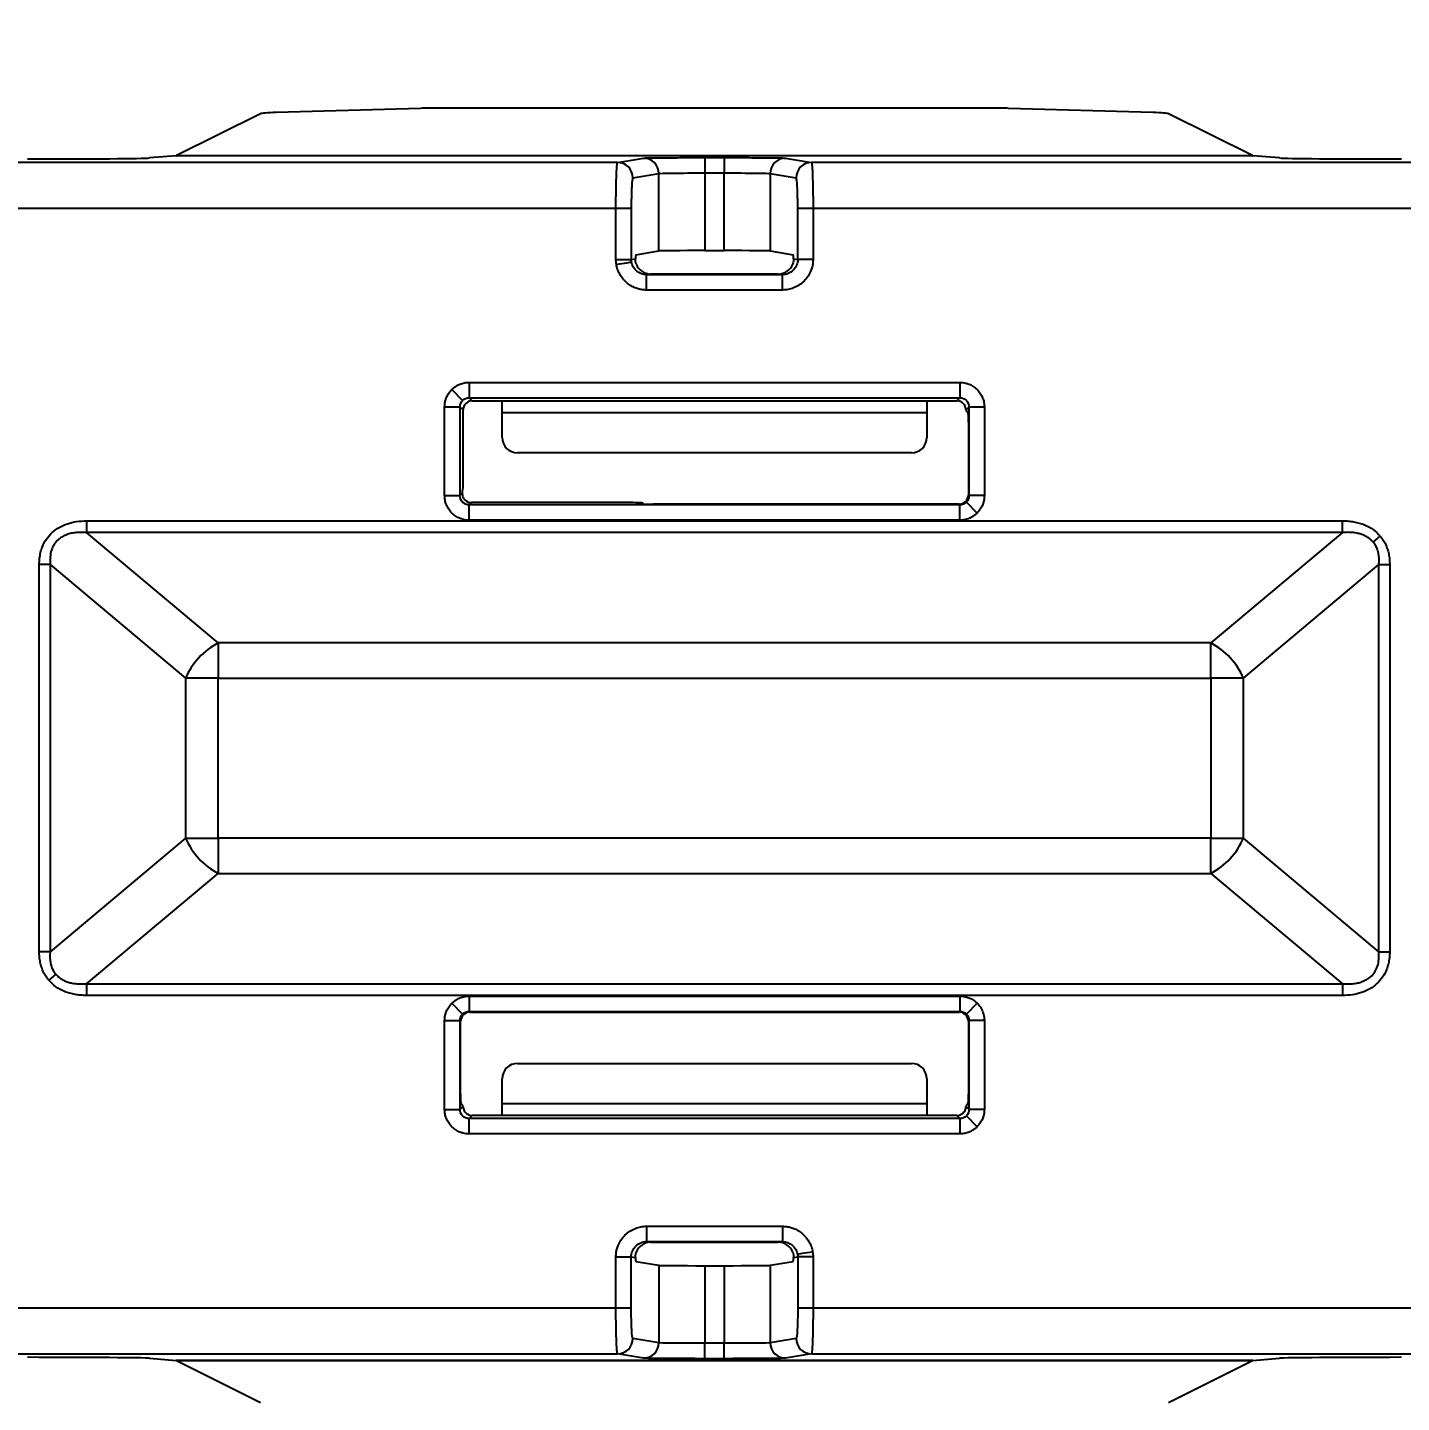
# Model space of a CAD drawing. Header units: inches. Extents: x 897.4 to 914.4, y -8.5 to 2.5.
# Drawn here: x 903.611 to 904.492, y -0.334 to 0.548 of the extents above; entities that cross this region are included whole.
import ezdxf

# ---------------------------------------------------------------- set-up
doc = ezdxf.new("R2010")
doc.units = ezdxf.units.IN
doc.header["$LTSCALE"] = 4
doc.header["$MEASUREMENT"] = 0
doc.layers.get('0').update_dxf_attribs({"linetype": 'CONTINUOUS'})
doc.layers.get('DEFPOINTS').update_dxf_attribs({"linetype": 'CONTINUOUS'})
doc.layers.add('DIMENSIONS', color=140, linetype='CONTINUOUS')
doc.styles.get("Standard").update_dxf_attribs({"font": 'romans.shx'})
doc.dimstyles.get("Standard").update_dxf_attribs({"dimtxt": 0.15, "dimasz": 0.18, "dimexe": 0.0625, "dimexo": 0.125, "dimgap": 0.0625, "dimtad": 0, "dimtih": 1, "dimtoh": 1, "dimzin": 0, "dimdsep": 46, "dimtxsty": 'Standard', "dimcen": 0.09, "dimadec": 0, "dimazin": 0, "dimtfac": 1, "dimtofl": 0, "dimtmove": 0, "dimatfit": 3, "dimfxl": 1, "dimtolj": 1, "dimtzin": 0, "dimarcsym": 0})

# ---------------------------------------------------------------- blocks, each defined once
blk = doc.blocks.new('*D14')
at = {"layer": 'DEFPOINTS', "color": 0}
for p in [(906.0023, 1.19394), (902.10105, 0.38594), (906.0023, 0.38594)]:
    blk.add_point(p, dxfattribs=at)
at = {"layer": 'DIMENSIONS', "color": 0, "lineweight": -2}
for p, q in [((902.10105, 0.51094), (902.10105, 1.25644)), ((906.0023, 0.51094), (906.0023, 1.25644)), ((902.28105, 1.19394), (903.67132, 1.19394)), ((905.8223, 1.19394), (904.43203, 1.19394))]:
    blk.add_line(p, q, dxfattribs=at)
at = {"layer": 'DIMENSIONS', "color": 0}
for points in [[(902.28105, 1.22394), (902.28105, 1.16394), (902.10105, 1.19394)], [(905.8223, 1.22394), (905.8223, 1.16394), (906.0023, 1.19394)]]:
    blk.add_solid(points, dxfattribs=at)
at = {"layer": 'DIMENSIONS', "color": 0, "char_height": 0.15, "attachment_point": 5}
for s, insert in [('\\A1;3.90', (904.05167, 1.33144)), ('\\A1;[99.1]', (904.05167, 1.01715))]:
    blk.add_mtext(s, dxfattribs=dict(at, insert=insert))

msp = doc.modelspace()

# ---------------------------------------------------------------- linework, layer by layer
for p, q in [((903.86302, 0.49594), (903.77048, 0.49325)), ((904.23079, 0.49607), (903.87256, 0.49607)), ((904.33287, 0.49325), (904.24033, 0.49594)), ((903.76044, 0.49246), (903.70659, 0.46561)), ((904.39675, 0.46561), (904.3429, 0.49246)), ((903.98946, 0.46125), (902.97318, 0.46125)), ((903.70628, 0.46552), (903.68924, 0.4641)), ((904.39707, 0.46552), (903.70628, 0.46552)), ((903.70659, 0.46561), (904.39675, 0.46561)), ((903.98946, 0.46125), (904.00608, 0.46402)), ((904.0454, 0.46434), (904.05795, 0.46434)), ((904.0454, 0.46434), (904.0454, 0.4545)), ((904.05795, 0.46434), (904.05795, 0.4545)), ((904.09726, 0.46402), (904.11389, 0.46125)), ((904.96608, 0.46125), (904.11389, 0.46125)), ((904.41411, 0.4641), (904.39707, 0.46552)), ((903.99929, 0.45141), (904.01591, 0.45418)), ((904.01591, 0.40444), (904.01591, 0.45418)), ((904.0454, 0.4545), (904.0454, 0.40469)), ((904.0454, 0.4545), (904.05795, 0.4545)), ((904.05795, 0.40469), (904.05795, 0.4545)), ((904.08744, 0.45418), (904.08744, 0.40444)), ((904.08744, 0.45418), (904.10406, 0.45141)), ((903.98844, 0.43172), (902.97318, 0.43172)), ((903.98844, 0.39906), (903.98844, 0.43172)), ((903.99827, 0.43172), (903.98844, 0.43172)), ((903.99827, 0.43172), (903.99827, 0.39906)), ((904.10508, 0.39906), (904.10508, 0.43172)), ((904.11491, 0.43172), (904.10508, 0.43172)), ((904.11491, 0.43172), (904.11491, 0.39906)), ((904.96608, 0.43172), (904.11491, 0.43172)), ((903.98844, 0.39906), (903.99827, 0.39906)), ((903.99827, 0.39906), (904.00093, 0.39951)), ((904.00118, 0.40199), (904.01591, 0.40444)), ((904.0454, 0.40469), (904.05795, 0.40469)), ((904.08744, 0.40444), (904.10217, 0.40199)), ((904.10242, 0.39951), (904.10508, 0.39906)), ((904.11491, 0.39906), (904.10508, 0.39906)), ((904.01072, 0.38966), (904.00814, 0.38923)), ((904.00814, 0.37939), (904.00814, 0.38923)), ((904.09521, 0.38923), (904.00814, 0.38923)), ((904.09262, 0.38966), (904.01072, 0.38966)), ((904.09521, 0.38923), (904.09262, 0.38966)), ((904.09521, 0.37939), (904.09521, 0.38923)), ((904.09521, 0.37939), (904.00814, 0.37939)), ((903.89428, 0.32016), (904.20907, 0.32016)), ((903.89428, 0.32016), (903.89428, 0.31032)), ((904.20907, 0.32016), (904.20907, 0.31032)), ((903.88314, 0.31555), (903.8901, 0.30859)), ((903.89428, 0.31032), (904.20907, 0.31032)), ((903.89428, 0.31032), (903.89625, 0.30834)), ((904.20709, 0.30834), (904.20907, 0.31032)), ((903.87853, 0.2475), (903.87853, 0.30441)), ((903.87853, 0.30441), (903.88837, 0.30441)), ((903.88837, 0.30441), (903.88837, 0.2475)), ((903.89035, 0.30244), (903.88837, 0.30441)), ((903.89035, 0.25678), (903.89035, 0.30244)), ((903.89625, 0.30834), (903.91542, 0.30834)), ((903.91542, 0.30834), (904.18792, 0.30834)), ((903.91542, 0.30056), (903.91542, 0.30834)), ((904.18792, 0.30056), (903.91542, 0.30056)), ((903.91544, 0.2848), (903.91542, 0.30056)), ((904.18792, 0.30056), (904.18791, 0.2848)), ((904.18792, 0.30834), (904.20709, 0.30834)), ((904.18792, 0.30834), (904.18792, 0.30056)), ((904.21497, 0.30441), (904.21303, 0.30247)), ((904.21305, 0.30206), (904.21449, 0.30061)), ((904.21497, 0.2475), (904.21497, 0.30441)), ((904.21497, 0.30441), (904.22482, 0.30441)), ((904.22482, 0.30441), (904.22482, 0.2475)), ((904.21454, 0.29471), (904.21454, 0.24793)), ((904.17808, 0.27497), (903.92527, 0.27497)), ((903.87853, 0.2475), (903.88837, 0.2475)), ((903.88837, 0.2475), (903.8898, 0.24892)), ((903.88983, 0.25041), (903.8903, 0.25088)), ((904.21454, 0.24793), (904.21497, 0.2475)), ((904.22482, 0.2475), (904.21497, 0.2475)), ((903.89569, 0.243), (903.89428, 0.24159)), ((903.89428, 0.23175), (903.89428, 0.24159)), ((904.20907, 0.24159), (903.89428, 0.24159)), ((903.99566, 0.243), (903.89569, 0.243)), ((904.00635, 0.24207), (904.0055, 0.24292)), ((904.20864, 0.24202), (904.01225, 0.24202)), ((904.20907, 0.24159), (904.20864, 0.24202)), ((904.20907, 0.23175), (904.20907, 0.24159)), ((904.2202, 0.23636), (904.21325, 0.24332)), ((903.64883, 0.23133), (903.64883, 0.22379)), ((903.64883, 0.23133), (904.45451, 0.23133)), ((904.20907, 0.23175), (903.89428, 0.23175)), ((904.45451, 0.22379), (904.45451, 0.23133)), ((903.7332, 0.15301), (903.64883, 0.22379)), ((904.45451, 0.22379), (903.64883, 0.22379)), ((904.45451, 0.22379), (904.37015, 0.15301)), ((904.47422, 0.21771), (904.4788, 0.22155)), ((903.62542, 0.2033), (903.61846, 0.2033)), ((903.61846, -0.04509), (903.61846, 0.2033)), ((903.62542, 0.2033), (903.71232, 0.13039)), ((903.62542, 0.2033), (903.62542, -0.04509)), ((904.39103, 0.13039), (904.47792, 0.2033)), ((904.47792, -0.04509), (904.47792, 0.2033)), ((904.47792, 0.2033), (904.48488, 0.2033)), ((904.48488, 0.2033), (904.48488, -0.04509)), ((904.37015, 0.15301), (903.7332, 0.15301)), ((903.7332, 0.15301), (903.7332, 0.13039)), ((904.37015, 0.13039), (904.37015, 0.15301)), ((903.71232, 0.13039), (903.71232, 0.02783)), ((903.7332, 0.13039), (903.71232, 0.13039)), ((903.7332, 0.13039), (904.37015, 0.13039)), ((903.7332, 0.02783), (903.7332, 0.13039)), ((904.37015, 0.13039), (904.37015, 0.02783)), ((904.39103, 0.13039), (904.37015, 0.13039)), ((904.39103, 0.02783), (904.39103, 0.13039)), ((903.71232, 0.02783), (903.62542, -0.04509)), ((903.71232, 0.02783), (903.7332, 0.02783)), ((904.37015, 0.02783), (903.7332, 0.02783)), ((903.7332, 0.02783), (903.7332, 0.00521)), ((904.37015, 0.02783), (904.39103, 0.02783)), ((904.37015, 0.00521), (904.37015, 0.02783)), ((904.47792, -0.04509), (904.39103, 0.02783)), ((903.64883, -0.06558), (903.7332, 0.00521)), ((903.7332, 0.00521), (904.37015, 0.00521)), ((904.37015, 0.00521), (904.45451, -0.06558)), ((903.62542, -0.04509), (903.61846, -0.04509)), ((904.47792, -0.04509), (904.48488, -0.04509)), ((903.62913, -0.0595), (903.62455, -0.06334)), ((903.64883, -0.06558), (904.45451, -0.06558)), ((903.64883, -0.06558), (903.64883, -0.07312)), ((904.45451, -0.06558), (904.45451, -0.07312)), ((904.45451, -0.07312), (903.64883, -0.07312)), ((903.88314, -0.07815), (903.8901, -0.08511)), ((903.89428, -0.07354), (904.20907, -0.07354)), ((903.89428, -0.07354), (903.89428, -0.08338)), ((904.20907, -0.07354), (904.20907, -0.08338)), ((904.2202, -0.07815), (904.21325, -0.08511)), ((903.89428, -0.08338), (904.20907, -0.08338)), ((903.89428, -0.08338), (903.89471, -0.08381)), ((903.89471, -0.08381), (904.20864, -0.08381)), ((904.20864, -0.08381), (904.20907, -0.08338)), ((903.87853, -0.1462), (903.87853, -0.08929)), ((903.87853, -0.08929), (903.88837, -0.08929)), ((903.88837, -0.08929), (903.88837, -0.1462)), ((903.8888, -0.08972), (903.88837, -0.08929)), ((903.8888, -0.1365), (903.8888, -0.08972)), ((904.21497, -0.08929), (904.21454, -0.08972)), ((904.21454, -0.08972), (904.21454, -0.1365)), ((904.21497, -0.1462), (904.21497, -0.08929)), ((904.22482, -0.08929), (904.21497, -0.08929)), ((904.22482, -0.08929), (904.22482, -0.1462)), ((903.92527, -0.11676), (904.17808, -0.11676)), ((903.91542, -0.14235), (903.91544, -0.12659)), ((904.18791, -0.12659), (904.18792, -0.14235)), ((903.87853, -0.1462), (903.88837, -0.1462)), ((903.88837, -0.1462), (903.89032, -0.14426)), ((903.8903, -0.14385), (903.88885, -0.1424)), ((903.91542, -0.14235), (904.18792, -0.14235)), ((903.91542, -0.15013), (903.91542, -0.14235)), ((904.18792, -0.14235), (904.18792, -0.15013)), ((904.21303, -0.14426), (904.21497, -0.1462)), ((904.21449, -0.1424), (904.21305, -0.14385)), ((904.22482, -0.1462), (904.21497, -0.1462)), ((903.89625, -0.15013), (903.89428, -0.15211)), ((904.20907, -0.15211), (903.89428, -0.15211)), ((903.89428, -0.16195), (903.89428, -0.15211)), ((903.91542, -0.15013), (903.89625, -0.15013)), ((904.18792, -0.15013), (903.91542, -0.15013)), ((904.20709, -0.15013), (904.18792, -0.15013)), ((904.20907, -0.15211), (904.20709, -0.15013)), ((904.20907, -0.15211), (904.20907, -0.16195)), ((904.2202, -0.15734), (904.21325, -0.15038)), ((904.20907, -0.16195), (903.89428, -0.16195)), ((904.00814, -0.22118), (904.09521, -0.22118)), ((904.00814, -0.22118), (904.00814, -0.23102)), ((904.09521, -0.22118), (904.09521, -0.23102)), ((904.00814, -0.23102), (904.09521, -0.23102)), ((904.00814, -0.23102), (904.01072, -0.23145)), ((904.01072, -0.23145), (904.09262, -0.23145)), ((904.09262, -0.23145), (904.09521, -0.23102)), ((903.98844, -0.27351), (903.98844, -0.24085)), ((903.98844, -0.24085), (903.99827, -0.24085)), ((903.99827, -0.27351), (903.99827, -0.24085)), ((903.99827, -0.24085), (904.00093, -0.2413)), ((904.00118, -0.24378), (904.01591, -0.24623)), ((904.01591, -0.24623), (904.01591, -0.29597)), ((904.0454, -0.24648), (904.0454, -0.29629)), ((904.0454, -0.24648), (904.05795, -0.24648)), ((904.05795, -0.24648), (904.05795, -0.29629)), ((904.08744, -0.24623), (904.10217, -0.24378)), ((904.08744, -0.24623), (904.08744, -0.29597)), ((904.10242, -0.2413), (904.10508, -0.24085)), ((904.10508, -0.24085), (904.10508, -0.27351)), ((904.11491, -0.24085), (904.10508, -0.24085)), ((904.11491, -0.24085), (904.11491, -0.27351)), ((902.97318, -0.27351), (903.98844, -0.27351)), ((903.98844, -0.27351), (903.99827, -0.27351)), ((904.10508, -0.27351), (904.11491, -0.27351)), ((904.11491, -0.27351), (904.96608, -0.27351)), ((904.01591, -0.29597), (903.99929, -0.2932)), ((904.0454, -0.30613), (904.0454, -0.29629)), ((904.05795, -0.29629), (904.0454, -0.29629)), ((904.05795, -0.30613), (904.05795, -0.29629)), ((904.10406, -0.2932), (904.08744, -0.29597)), ((902.97318, -0.30304), (903.98946, -0.30304)), ((903.68924, -0.30589), (903.70628, -0.30731)), ((903.70628, -0.30731), (904.39707, -0.30731)), ((904.39675, -0.3074), (903.70659, -0.3074)), ((903.70659, -0.3074), (903.76044, -0.33425)), ((904.00608, -0.30581), (903.98946, -0.30304)), ((904.05795, -0.30613), (904.0454, -0.30613)), ((904.11389, -0.30304), (904.09726, -0.30581)), ((904.11389, -0.30304), (904.96608, -0.30304)), ((904.3429, -0.33425), (904.39675, -0.3074)), ((904.39707, -0.30731), (904.41411, -0.30589))]:
    msp.add_line(p, q)
at = {"flags": 128}
for points in [[(903.9887, 0.39584), (903.99053, 0.39614), (903.9923, 0.39643), (903.99394, 0.39671), (903.99538, 0.39695), (903.99659, 0.39715), (903.99752, 0.3973), (903.99813, 0.3974), (903.9984, 0.39745)], [(904.11464, -0.23762), (904.11281, -0.23793), (904.11105, -0.23822), (904.10941, -0.2385), (904.10796, -0.23874), (904.10675, -0.23894), (904.10583, -0.23909), (904.10522, -0.23919), (904.10495, -0.23924)]]:
    msp.add_lwpolyline(points, dxfattribs=at)
for centre, radius, start, end in [((903.98945, 0.45141), 0.00984, 359.99249, 89.93117), ((904.00607, 0.45418), 0.00984, 359.99245, 89.93099), ((904.09728, 0.45418), 0.00984, 90.06901, 180.00755), ((904.1139, 0.45141), 0.00984, 90.06883, 180.00751), ((903.75437, 0.11252), 0.04569, 117.60368, 156.97851), ((904.34898, 0.11252), 0.04569, 23.02149, 62.39632), ((903.75437, 0.04569), 0.04569, 203.02149, 242.39632), ((904.34898, 0.04569), 0.04569, 297.60368, 336.97851), ((903.98945, -0.2932), 0.00984, 270.06883, 0.00751), ((904.00607, -0.29597), 0.00984, 270.06901, 0.00755), ((904.09728, -0.29597), 0.00984, 179.99245, 269.93099), ((904.1139, -0.2932), 0.00984, 179.99249, 269.93117)]:
    msp.add_arc(centre, radius, start, end)
for centre, major_axis, ratio, start_param, end_param in [((903.87256, 0.49504), (0.01969, 0), 0.052408, 1.570796, 2.076942), ((904.23079, 0.49504), (0.01969, 0), 0.052408, 1.064651, 1.570796), ((903.78002, 0.49235), (0.01969, 0), 0.052408, 2.076942, 3.036873), ((904.32333, 0.49235), (0.01969, 0), 0.052408, 0.10472, 1.064651), ((903.61093, 0.46417), (0.07874, 0), 0.008727, 4.712389, 6.178466), ((903.70622, 0.53441), (0, 0.0689), 0.105104, 3.150319, 3.193953), ((904.39713, 0.53441), (0, 0.0689), 0.105104, 3.089233, 3.132866), ((904.49242, 0.46417), (0.07874, 0), 0.008727, 3.246312, 4.712389), ((904.00118, 0.39609), (0, 0.00591), 0.052408, 0.008727, 0.952685), ((904.0454, 0.40443), (0.02953, 0), 0.008727, 1.570796, 3.089233), ((904.05795, 0.40443), (0.02953, 0), 0.008727, 0.05236, 1.570796), ((904.10217, 0.39609), (0, 0.00591), 0.052408, 5.3305, 6.274459), ((904.01073, 0.3995), (-0.00972, -0.00162), 0.998592, 0.189322, 1.405563), ((904.09262, 0.3995), (-0.00972, 0.00162), 0.998592, 1.736029, 2.952271), ((903.89626, 0.30244), (-0.00418, 0.00418), 0.999924, 5.497825, 7.068545), ((904.20709, 0.30244), (-0.00418, -0.00418), 0.999924, 3.565906, 3.926953), ((904.21305, 0.30796), (0, 0.00591), 0.008727, 2.765124, 3.132866), ((904.21449, 0.29471), (0, 0.00591), 0.008727, 4.712389, 6.274459), ((903.92528, 0.28481), (0.00713, 0.00679), 0.999247, 2.38206, 3.951341), ((904.17807, 0.28481), (0.00713, -0.00679), 0.999247, 5.473437, 7.042718), ((903.8903, 0.25678), (0, 0.00591), 0.008727, 3.150319, 4.712389), ((903.88983, 0.24451), (0, 0.00591), 0.008727, 0.008727, 0.725535), ((904.20864, 0.24793), (0.00418, -0.00418), 0.999924, 5.497825, 7.068545), ((903.89569, 0.24891), (0.00418, 0.00418), 0.999924, 3.197075, 3.926953), ((903.99566, 0.24292), (0.00984, 0), 0.008727, 0.008727, 1.570796), ((904.01225, 0.24207), (0.00591, 0), 0.008727, 3.150319, 4.712389), ((903.89471, -0.08972), (-0.00418, 0.00418), 0.999924, 5.497825, 7.068545), ((904.20864, -0.08972), (0.00418, 0.00418), 0.999924, 5.497825, 7.068545), ((903.92528, -0.1266), (0.00713, -0.00679), 0.999247, 2.331844, 3.901125), ((904.17807, -0.1266), (0.00713, 0.00679), 0.999247, 5.523653, 7.092934), ((903.88885, -0.1365), (0, 0.00591), 0.008727, 1.570796, 3.132866), ((904.21449, -0.1365), (0, 0.00591), 0.008727, 3.150319, 4.712389), ((903.8903, -0.14975), (0, 0.00591), 0.008727, 5.906717, 6.274459), ((903.89626, -0.14423), (0.00418, 0.00418), 0.999924, 3.565906, 3.926953), ((904.20709, -0.14423), (0.00418, -0.00418), 0.999924, 5.497825, 5.858871), ((904.21305, -0.14975), (0, 0.00591), 0.008727, 0.008727, 0.376469), ((904.01073, -0.24129), (0.00972, -0.00162), 0.998592, 1.736029, 2.952271), ((904.09262, -0.24129), (0.00972, 0.00162), 0.998592, 0.189322, 1.405563), ((904.00118, -0.23787), (0, 0.00591), 0.052408, 2.188907, 3.132866), ((904.0454, -0.24622), (0.02953, 0), 0.008727, 3.193953, 4.712389), ((904.05795, -0.24622), (0.02953, 0), 0.008727, 4.712389, 6.230825), ((904.10217, -0.23787), (0, 0.00591), 0.052408, 3.150319, 4.094278), ((903.61093, -0.30596), (0.07874, 0), 0.008727, 0.10472, 1.570796), ((903.70622, -0.3762), (0, 0.0689), 0.105104, 6.230825, 6.274459), ((904.39713, -0.3762), (0, 0.0689), 0.105104, 0.008727, 0.05236), ((904.49242, -0.30596), (0.07874, 0), 0.008727, 1.570796, 3.036873)]:
    msp.add_ellipse(centre, major_axis=major_axis, ratio=ratio, start_param=start_param, end_param=end_param)
for points, knots in [([(903.98844, 0.43172), (903.98844, 0.43289), (903.98844, 0.4353), (903.98848, 0.43899), (903.98853, 0.4428), (903.9886, 0.44662), (903.98869, 0.45034), (903.9888, 0.45379), (903.98894, 0.45682), (903.98909, 0.45922), (903.98927, 0.46089), (903.98939, 0.46113), (903.98946, 0.46125)], [0, 0, 0, 0, 0.075786, 0.156953, 0.243502, 0.335433, 0.432745, 0.535438, 0.643511, 0.756964, 0.875794, 1, 1, 1, 1]), ([(904.00608, 0.46402), (904.00618, 0.46403), (904.00636, 0.46405), (904.00706, 0.46408), (904.00805, 0.46411), (904.00987, 0.46415), (904.01301, 0.4642), (904.01812, 0.46425), (904.02426, 0.46429), (904.03107, 0.46432), (904.0382, 0.46434), (904.043, 0.46434), (904.0454, 0.46434)], [0, 0, 0, 0, 0.060411, 0.120356, 0.180342, 0.240878, 0.370333, 0.500129, 0.629582, 0.759376, 0.879605, 1, 1, 1, 1]), ([(904.05795, 0.46434), (904.05915, 0.46434), (904.06155, 0.46434), (904.06511, 0.46434), (904.06861, 0.46433), (904.07334, 0.46432), (904.07908, 0.46429), (904.08521, 0.46425), (904.09034, 0.4642), (904.09405, 0.46414), (904.09652, 0.46408), (904.09702, 0.46404), (904.09726, 0.46402)], [0, 0, 0, 0, 0.060408, 0.120351, 0.180336, 0.24087, 0.370322, 0.500117, 0.629571, 0.759368, 0.8796, 1, 1, 1, 1]), ([(904.11389, 0.46125), (904.11393, 0.4612), (904.11401, 0.46111), (904.11411, 0.46049), (904.11422, 0.45957), (904.11431, 0.45835), (904.1144, 0.45687), (904.11448, 0.45518), (904.11456, 0.45331), (904.11462, 0.45129), (904.11468, 0.44917), (904.11474, 0.44698), (904.11478, 0.44475), (904.11482, 0.4425), (904.11486, 0.44026), (904.11488, 0.43804), (904.1149, 0.43588), (904.11491, 0.43378), (904.11491, 0.4324), (904.11491, 0.43172)], [0, 0, 0, 0, 0.073738, 0.145611, 0.21562, 0.283765, 0.350045, 0.414461, 0.477012, 0.537698, 0.596521, 0.653479, 0.708573, 0.761803, 0.813169, 0.862671, 0.910311, 0.956087, 1, 1, 1, 1]), ([(903.99929, 0.45141), (903.99925, 0.45137), (903.99916, 0.4513), (903.99903, 0.4508), (903.99889, 0.44988), (903.99872, 0.44824), (903.99856, 0.4457), (903.99843, 0.44257), (903.99833, 0.43909), (903.99828, 0.43543), (903.99827, 0.43296), (903.99827, 0.43172)], [0, 0, 0, 0, 0.079687, 0.159406, 0.240393, 0.36886, 0.500287, 0.628687, 0.760046, 0.879306, 1, 1, 1, 1]), ([(904.01591, 0.45418), (904.0163, 0.45426), (904.01965, 0.45435), (904.03049, 0.45447), (904.03791, 0.4545), (904.0454, 0.4545)], [0, 0, 0, 0, 0.5, 0.5, 1, 1, 1, 1]), ([(904.05795, 0.4545), (904.06544, 0.4545), (904.07285, 0.45447), (904.08369, 0.45435), (904.08704, 0.45426), (904.08744, 0.45418)], [0, 0, 0, 0, 0.5, 0.5, 1, 1, 1, 1]), ([(904.10508, 0.43172), (904.10508, 0.43254), (904.10508, 0.43417), (904.10505, 0.43659), (904.10501, 0.43942), (904.10492, 0.44255), (904.10479, 0.44565), (904.10463, 0.44823), (904.10444, 0.45003), (904.10425, 0.45119), (904.10412, 0.45133), (904.10406, 0.45141)], [0, 0, 0, 0, 0.079579, 0.159196, 0.240093, 0.368459, 0.49985, 0.628284, 0.759746, 0.879143, 1, 1, 1, 1]), ([(903.9887, 0.39584), (903.98863, 0.39637), (903.98847, 0.39744), (903.98845, 0.39852), (903.98844, 0.39906)], [0, 0, 0, 0, 0.4999952, 1, 1, 1, 1]), ([(904.00814, 0.38923), (904.00582, 0.38923), (904.00352, 0.39007), (903.99999, 0.39305), (903.99878, 0.39517), (903.9984, 0.39745)], [0, 0, 0, 0, 0.5, 0.5, 1, 1, 1, 1]), ([(904.00148, 0.39609), (904.00128, 0.39662), (904.00113, 0.39719), (904.00104, 0.39774), (904.00095, 0.39828), (904.00092, 0.39882), (904.00092, 0.3993), (904.00092, 0.39937), (904.00093, 0.39944), (904.00093, 0.39951)], [0, 0, 0, 0, 0.000043788, 0.000043788, 0.000043788, 0.00008760984, 0.00008760984, 0.00008760984, 0.00009388731, 0.00009388731, 0.00009388731, 0.00009388731]), ([(904.11491, 0.39906), (904.11488, 0.39824), (904.11482, 0.39661), (904.11434, 0.39417), (904.11343, 0.39134), (904.1118, 0.38819), (904.10926, 0.38508), (904.10612, 0.3825), (904.10262, 0.38071), (904.09893, 0.37958), (904.09645, 0.37945), (904.09521, 0.37939)], [0, 0, 0, 0, 0.079555, 0.159139, 0.240005, 0.368419, 0.499856, 0.628334, 0.759844, 0.879187, 1, 1, 1, 1]), ([(904.10508, 0.39906), (904.10508, 0.39648), (904.10402, 0.39393), (904.10036, 0.39029), (904.0978, 0.38923), (904.09521, 0.38923)], [0, 0, 0, 0, 0.5, 0.5, 1, 1, 1, 1]), ([(904.10242, 0.39951), (904.10244, 0.39904), (904.10242, 0.39851), (904.10234, 0.39797), (904.10226, 0.39743), (904.10213, 0.39686), (904.10195, 0.39632), (904.10192, 0.39624), (904.10189, 0.39616), (904.10186, 0.39609)], [0, 0, 0, 0, 0.00004386943, 0.00004386943, 0.00004386943, 0.00008780566, 0.00008780566, 0.00008780566, 0.00009390413, 0.00009390413, 0.00009390413, 0.00009390413]), ([(904.00814, 0.37939), (904.0072, 0.37942), (904.00535, 0.37949), (904.00264, 0.38007), (904.00007, 0.38101), (903.99763, 0.38234), (903.99517, 0.38414), (903.99282, 0.38651), (903.99086, 0.38941), (903.98941, 0.39255), (903.98894, 0.39474), (903.9887, 0.39584)], [0, 0, 0, 0, 0.101673, 0.200529, 0.298587, 0.397913, 0.500499, 0.627888, 0.758211, 0.878391, 1, 1, 1, 1]), ([(903.88314, 0.31555), (903.88365, 0.31602), (903.88465, 0.31695), (903.88638, 0.31809), (903.88853, 0.31915), (903.89118, 0.31999), (903.89324, 0.32011), (903.89428, 0.32016)], [0, 0, 0, 0, 0.166554, 0.332327, 0.500188, 0.749363, 1, 1, 1, 1]), ([(904.20907, 0.32016), (904.20973, 0.32014), (904.21104, 0.32009), (904.21298, 0.3197), (904.21525, 0.31898), (904.21777, 0.31768), (904.22026, 0.31564), (904.22232, 0.31313), (904.22376, 0.31034), (904.22466, 0.30739), (904.22477, 0.30541), (904.22482, 0.30441)], [0, 0, 0, 0, 0.079599, 0.159226, 0.240133, 0.368604, 0.500069, 0.628541, 0.760008, 0.87928, 1, 1, 1, 1]), ([(903.87853, 0.30441), (903.87856, 0.3051), (903.87861, 0.30647), (903.87903, 0.3085), (903.8798, 0.31077), (903.88107, 0.31324), (903.88245, 0.31478), (903.88314, 0.31555)], [0, 0, 0, 0, 0.166559, 0.332336, 0.500198, 0.749371, 1, 1, 1, 1]), ([(904.20907, 0.31032), (904.21062, 0.31032), (904.21215, 0.30968), (904.21434, 0.3075), (904.21497, 0.30596), (904.21497, 0.30441)], [0, 0, 0, 0, 0.5, 0.5, 1, 1, 1, 1]), ([(904.21303, 0.30247), (904.21303, 0.30269), (904.21301, 0.30301), (904.21294, 0.30339), (904.21288, 0.30377), (904.21276, 0.30423), (904.21256, 0.3047), (904.21238, 0.30514), (904.21212, 0.30559), (904.2118, 0.30601), (904.2115, 0.30641), (904.21114, 0.30677), (904.21073, 0.30709), (904.21027, 0.30745), (904.20974, 0.30775), (904.20918, 0.30796)], [0, 0, 0, 0, 0.00004602, 0.00004602, 0.00004602, 0.000092374, 0.000092374, 0.000092374, 0.0001342707, 0.0001342707, 0.0001342707, 0.0001731909, 0.0001731909, 0.0001731909, 0.0002184612, 0.0002184612, 0.0002184612, 0.0002184612]), ([(903.89428, 0.23175), (903.89362, 0.23177), (903.89231, 0.23182), (903.89036, 0.23221), (903.88809, 0.23294), (903.88558, 0.23423), (903.88309, 0.23627), (903.88102, 0.23878), (903.87959, 0.24157), (903.87868, 0.24452), (903.87858, 0.2465), (903.87853, 0.2475)], [0, 0, 0, 0, 0.079599, 0.159226, 0.240133, 0.368604, 0.500069, 0.628541, 0.760008, 0.87928, 1, 1, 1, 1]), ([(903.89428, 0.24159), (903.89273, 0.24159), (903.8912, 0.24223), (903.88901, 0.24441), (903.88837, 0.24595), (903.88837, 0.2475)], [0, 0, 0, 0, 0.5, 0.5, 1, 1, 1, 1]), ([(903.8898, 0.24892), (903.8898, 0.24857), (903.88983, 0.24816), (903.88991, 0.24772), (903.89, 0.24727), (903.89016, 0.24679), (903.89038, 0.24633), (903.89059, 0.2459), (903.89086, 0.24547), (903.89118, 0.24509), (903.89136, 0.24488), (903.89155, 0.24469), (903.89175, 0.24451)], [0, 0, 0, 0, 0.0000405902, 0.0000405902, 0.0000405902, 0.0000814458, 0.0000814458, 0.0000814458, 0.0001194401, 0.0001194401, 0.0001194401, 0.0001400042, 0.0001400042, 0.0001400042, 0.0001400042]), ([(904.22482, 0.2475), (904.22479, 0.24681), (904.22474, 0.24544), (904.22432, 0.24341), (904.22355, 0.24114), (904.22227, 0.23867), (904.2209, 0.23713), (904.2202, 0.23636)], [0, 0, 0, 0, 0.166559, 0.332336, 0.500198, 0.749371, 1, 1, 1, 1]), ([(903.61846, 0.2033), (903.6185, 0.20464), (903.61858, 0.20726), (903.61927, 0.21107), (903.62057, 0.21527), (903.62287, 0.21969), (903.62654, 0.22394), (903.63115, 0.22731), (903.63653, 0.22966), (903.64252, 0.23109), (903.64668, 0.23125), (903.64883, 0.23133)], [0, 0, 0, 0, 0.086199, 0.168552, 0.248344, 0.368004, 0.486343, 0.606394, 0.732594, 0.861537, 1, 1, 1, 1]), ([(904.2202, 0.23636), (904.2197, 0.23589), (904.2187, 0.23496), (904.21697, 0.23382), (904.21481, 0.23276), (904.21217, 0.23192), (904.2101, 0.23181), (904.20907, 0.23175)], [0, 0, 0, 0, 0.166554, 0.332327, 0.500188, 0.749363, 1, 1, 1, 1]), ([(904.45451, 0.23133), (904.45578, 0.2313), (904.45827, 0.23125), (904.46189, 0.23077), (904.46533, 0.22999), (904.46955, 0.22856), (904.47439, 0.22608), (904.47735, 0.22305), (904.4788, 0.22155)], [0, 0, 0, 0, 0.140856, 0.275666, 0.405573, 0.531852, 0.769879, 1, 1, 1, 1]), ([(903.64883, 0.22379), (903.64756, 0.22388), (903.64512, 0.22404), (903.64159, 0.22381), (903.63836, 0.22323), (903.63547, 0.2223), (903.63291, 0.22102), (903.62924, 0.21836), (903.62532, 0.21237), (903.62539, 0.20647), (903.62542, 0.2033)], [0, 0, 0, 0, 0.104768, 0.201389, 0.290583, 0.373262, 0.450573, 0.523911, 0.743812, 1, 1, 1, 1]), ([(904.47422, 0.21771), (904.47371, 0.21826), (904.47268, 0.21938), (904.47079, 0.22076), (904.46867, 0.22193), (904.46629, 0.22284), (904.46366, 0.2235), (904.4608, 0.22389), (904.45772, 0.22402), (904.45561, 0.22387), (904.45451, 0.22379)], [0, 0, 0, 0, 0.104718, 0.21225, 0.324351, 0.442571, 0.568237, 0.702454, 0.846128, 1, 1, 1, 1]), ([(904.4788, 0.22155), (904.47944, 0.22073), (904.48073, 0.21908), (904.48224, 0.21632), (904.48344, 0.21336), (904.48428, 0.21019), (904.48479, 0.20681), (904.48485, 0.20449), (904.48488, 0.2033)], [0, 0, 0, 0, 0.159449, 0.318515, 0.479754, 0.645619, 0.818367, 1, 1, 1, 1]), ([(904.47792, 0.2033), (904.478, 0.20445), (904.47813, 0.20667), (904.4778, 0.20989), (904.47704, 0.21282), (904.47589, 0.21547), (904.47477, 0.21697), (904.47422, 0.21771)], [0, 0, 0, 0, 0.22728, 0.437624, 0.633998, 0.820036, 1, 1, 1, 1]), ([(903.62455, -0.06334), (903.6239, -0.06252), (903.62262, -0.06087), (903.6211, -0.0581), (903.61991, -0.05515), (903.61907, -0.05197), (903.61855, -0.0486), (903.61849, -0.04628), (903.61846, -0.04509)], [0, 0, 0, 0, 0.159449, 0.318515, 0.479754, 0.645619, 0.818367, 1, 1, 1, 1]), ([(903.62542, -0.04509), (903.62535, -0.04624), (903.62521, -0.04846), (903.62555, -0.05168), (903.6263, -0.05461), (903.62746, -0.05726), (903.62858, -0.05876), (903.62913, -0.0595)], [0, 0, 0, 0, 0.22728, 0.437624, 0.633998, 0.820036, 1, 1, 1, 1]), ([(904.45451, -0.06558), (904.45578, -0.06567), (904.45823, -0.06583), (904.46176, -0.0656), (904.46498, -0.06502), (904.46788, -0.06409), (904.47044, -0.06281), (904.47411, -0.06015), (904.47802, -0.05416), (904.47796, -0.04826), (904.47792, -0.04509)], [0, 0, 0, 0, 0.104768, 0.201389, 0.290583, 0.373262, 0.450573, 0.523911, 0.743812, 1, 1, 1, 1]), ([(904.48488, -0.04509), (904.48484, -0.04643), (904.48476, -0.04905), (904.48408, -0.05286), (904.48277, -0.05705), (904.48048, -0.06148), (904.47681, -0.06573), (904.4722, -0.0691), (904.46682, -0.07145), (904.46083, -0.07288), (904.45667, -0.07304), (904.45451, -0.07312)], [0, 0, 0, 0, 0.086199, 0.168552, 0.248344, 0.368004, 0.486343, 0.606394, 0.732594, 0.861537, 1, 1, 1, 1]), ([(903.62913, -0.0595), (903.62964, -0.06005), (903.63067, -0.06117), (903.63255, -0.06255), (903.63468, -0.06372), (903.63706, -0.06463), (903.63968, -0.06529), (903.64254, -0.06568), (903.64562, -0.0658), (903.64774, -0.06566), (903.64883, -0.06558)], [0, 0, 0, 0, 0.104718, 0.21225, 0.324351, 0.442571, 0.568237, 0.702454, 0.846128, 1, 1, 1, 1]), ([(903.64883, -0.07312), (903.64757, -0.07309), (903.64508, -0.07304), (903.64146, -0.07256), (903.63801, -0.07178), (903.6338, -0.07035), (903.62896, -0.06787), (903.626, -0.06484), (903.62455, -0.06334)], [0, 0, 0, 0, 0.140856, 0.275666, 0.405573, 0.531852, 0.769879, 1, 1, 1, 1]), ([(903.87853, -0.08929), (903.87856, -0.0886), (903.87861, -0.08723), (903.87903, -0.0852), (903.8798, -0.08293), (903.88107, -0.08046), (903.88245, -0.07892), (903.88314, -0.07815)], [0, 0, 0, 0, 0.166559, 0.332336, 0.500198, 0.749371, 1, 1, 1, 1]), ([(903.88314, -0.07815), (903.88365, -0.07768), (903.88465, -0.07675), (903.88638, -0.07561), (903.88853, -0.07455), (903.89118, -0.07371), (903.89324, -0.0736), (903.89428, -0.07354)], [0, 0, 0, 0, 0.166554, 0.332327, 0.500188, 0.749363, 1, 1, 1, 1]), ([(904.20907, -0.07354), (904.20976, -0.07356), (904.21113, -0.07362), (904.21315, -0.07403), (904.21543, -0.07481), (904.2179, -0.07608), (904.21943, -0.07746), (904.2202, -0.07815)], [0, 0, 0, 0, 0.1665593, 0.3323359, 0.5001978, 0.7493706, 1, 1, 1, 1]), ([(904.2202, -0.07815), (904.22067, -0.07865), (904.2216, -0.07966), (904.22274, -0.08139), (904.2238, -0.08354), (904.22465, -0.08619), (904.22476, -0.08825), (904.22482, -0.08929)], [0, 0, 0, 0, 0.166554, 0.332327, 0.500188, 0.749363, 1, 1, 1, 1]), ([(903.89428, -0.16195), (903.89362, -0.16193), (903.89231, -0.16188), (903.89036, -0.16149), (903.88809, -0.16077), (903.88558, -0.15947), (903.88309, -0.15743), (903.88102, -0.15492), (903.87959, -0.15213), (903.87868, -0.14918), (903.87858, -0.1472), (903.87853, -0.1462)], [0, 0, 0, 0, 0.079599, 0.159226, 0.240133, 0.368604, 0.500069, 0.628541, 0.760008, 0.87928, 1, 1, 1, 1]), ([(903.89428, -0.15211), (903.89273, -0.15211), (903.8912, -0.15147), (903.88901, -0.14929), (903.88837, -0.14775), (903.88837, -0.1462)], [0, 0, 0, 0, 0.5, 0.5, 1, 1, 1, 1]), ([(903.89032, -0.14426), (903.89032, -0.14448), (903.89034, -0.1448), (903.8904, -0.14517), (903.89047, -0.14556), (903.89059, -0.14602), (903.89079, -0.14649), (903.89097, -0.14693), (903.89123, -0.14738), (903.89155, -0.1478), (903.89185, -0.14819), (903.89221, -0.14856), (903.89261, -0.14888), (903.89308, -0.14924), (903.89361, -0.14954), (903.89417, -0.14975)], [0, 0, 0, 0, 0.00004602, 0.00004602, 0.00004602, 0.000092374, 0.000092374, 0.000092374, 0.0001342707, 0.0001342707, 0.0001342707, 0.0001731909, 0.0001731909, 0.0001731909, 0.0002184612, 0.0002184612, 0.0002184612, 0.0002184612]), ([(904.20918, -0.14975), (904.20975, -0.14954), (904.21029, -0.14923), (904.21077, -0.14885), (904.21125, -0.14847), (904.21167, -0.14801), (904.21199, -0.14753), (904.21229, -0.1471), (904.21252, -0.14663), (904.21267, -0.14621), (904.21281, -0.14581), (904.2129, -0.14544), (904.21295, -0.14513), (904.21301, -0.14477), (904.21303, -0.14447), (904.21303, -0.14426)], [0, 0, 0, 0, 0.0000464695, 0.0000464695, 0.0000464695, 0.0000932689, 0.0000932689, 0.0000932689, 0.0001355672, 0.0001355672, 0.0001355672, 0.0001744578, 0.0001744578, 0.0001744578, 0.000218433, 0.000218433, 0.000218433, 0.000218433]), ([(904.22482, -0.1462), (904.22479, -0.14689), (904.22474, -0.14826), (904.22432, -0.15029), (904.22355, -0.15256), (904.22227, -0.15503), (904.2209, -0.15657), (904.2202, -0.15734)], [0, 0, 0, 0, 0.166559, 0.332336, 0.500198, 0.749371, 1, 1, 1, 1]), ([(904.2202, -0.15734), (904.2197, -0.15781), (904.2187, -0.15874), (904.21697, -0.15988), (904.21481, -0.16094), (904.21217, -0.16178), (904.2101, -0.16189), (904.20907, -0.16195)], [0, 0, 0, 0, 0.166554, 0.332327, 0.500188, 0.749363, 1, 1, 1, 1]), ([(903.98844, -0.24085), (903.98847, -0.24003), (903.98852, -0.23839), (903.98901, -0.23596), (903.98992, -0.23312), (903.99154, -0.22998), (903.99409, -0.22687), (903.99723, -0.22429), (904.00073, -0.2225), (904.00442, -0.22137), (904.00689, -0.22124), (904.00814, -0.22118)], [0, 0, 0, 0, 0.079555, 0.159139, 0.240005, 0.368419, 0.499856, 0.628334, 0.759844, 0.879187, 1, 1, 1, 1]), ([(904.09521, -0.22118), (904.09615, -0.22121), (904.098, -0.22128), (904.1007, -0.22186), (904.10328, -0.2228), (904.10572, -0.22413), (904.10817, -0.22593), (904.11053, -0.2283), (904.11248, -0.2312), (904.11394, -0.23434), (904.11441, -0.23653), (904.11464, -0.23762)], [0, 0, 0, 0, 0.1016733, 0.2005292, 0.2985866, 0.3979128, 0.5004985, 0.6278877, 0.7582107, 0.878391, 1, 1, 1, 1]), ([(903.99827, -0.24085), (903.99826, -0.23827), (903.99933, -0.23572), (904.00298, -0.23208), (904.00555, -0.23102), (904.00814, -0.23102)], [0, 0, 0, 0, 0.5, 0.5, 1, 1, 1, 1]), ([(904.00093, -0.2413), (904.00091, -0.24083), (904.00093, -0.2403), (904.00101, -0.23976), (904.00108, -0.23922), (904.00122, -0.23865), (904.0014, -0.2381), (904.00143, -0.23803), (904.00146, -0.23795), (904.00148, -0.23787)], [0, 0, 0, 0, 0.00004386943, 0.00004386943, 0.00004386943, 0.00008780566, 0.00008780566, 0.00008780566, 0.00009390413, 0.00009390413, 0.00009390413, 0.00009390413]), ([(904.09521, -0.23102), (904.09753, -0.23102), (904.09983, -0.23186), (904.10336, -0.23484), (904.10457, -0.23696), (904.10495, -0.23924)], [0, 0, 0, 0, 0.5, 0.5, 1, 1, 1, 1]), ([(904.10186, -0.23787), (904.10206, -0.23841), (904.10221, -0.23898), (904.1023, -0.23953), (904.10239, -0.24007), (904.10243, -0.24061), (904.10242, -0.24109), (904.10242, -0.24116), (904.10242, -0.24123), (904.10242, -0.2413)], [0, 0, 0, 0, 0.000043788, 0.000043788, 0.000043788, 0.00008760984, 0.00008760984, 0.00008760984, 0.00009388731, 0.00009388731, 0.00009388731, 0.00009388731]), ([(904.11464, -0.23762), (904.11472, -0.23816), (904.11488, -0.23923), (904.1149, -0.24031), (904.11491, -0.24085)], [0, 0, 0, 0, 0.499995, 1, 1, 1, 1]), ([(903.98946, -0.30304), (903.98942, -0.30299), (903.98934, -0.3029), (903.98923, -0.30228), (903.98913, -0.30136), (903.98903, -0.30014), (903.98895, -0.29866), (903.98886, -0.29697), (903.98879, -0.29509), (903.98872, -0.29308), (903.98866, -0.29096), (903.98861, -0.28877), (903.98856, -0.28654), (903.98852, -0.28429), (903.98849, -0.28205), (903.98847, -0.27983), (903.98845, -0.27767), (903.98844, -0.27557), (903.98844, -0.27419), (903.98844, -0.27351)], [0, 0, 0, 0, 0.0737379, 0.1456114, 0.2156205, 0.283765, 0.3500451, 0.4144606, 0.4770117, 0.5376984, 0.5965208, 0.6534789, 0.7085728, 0.7618027, 0.8131689, 0.8626714, 0.9103105, 0.9560866, 1, 1, 1, 1]), ([(903.99929, -0.2932), (903.99902, -0.29315), (903.99875, -0.29101), (903.99838, -0.28373), (903.99827, -0.27865), (903.99827, -0.27351)], [0, 0, 0, 0, 0.5, 0.5, 1, 1, 1, 1]), ([(904.10508, -0.27351), (904.10508, -0.27865), (904.10497, -0.28373), (904.10459, -0.29101), (904.10433, -0.29315), (904.10406, -0.2932)], [0, 0, 0, 0, 0.5, 0.5, 1, 1, 1, 1]), ([(904.11491, -0.27351), (904.11491, -0.27468), (904.1149, -0.27709), (904.11487, -0.28078), (904.11482, -0.28459), (904.11475, -0.28841), (904.11466, -0.29213), (904.11454, -0.29558), (904.11441, -0.29861), (904.11426, -0.30101), (904.11408, -0.30267), (904.11395, -0.30292), (904.11389, -0.30304)], [0, 0, 0, 0, 0.075786, 0.156953, 0.243502, 0.335433, 0.432745, 0.535438, 0.643511, 0.756964, 0.875794, 1, 1, 1, 1]), ([(904.0454, -0.29629), (904.03791, -0.29629), (904.03049, -0.29626), (904.01965, -0.29614), (904.0163, -0.29605), (904.01591, -0.29597)], [0, 0, 0, 0, 0.5, 0.5, 1, 1, 1, 1]), ([(904.08744, -0.29597), (904.08704, -0.29605), (904.08369, -0.29614), (904.07285, -0.29626), (904.06544, -0.29629), (904.05795, -0.29629)], [0, 0, 0, 0, 0.5, 0.5, 1, 1, 1, 1]), ([(904.0454, -0.30613), (904.0442, -0.30613), (904.0418, -0.30613), (904.03824, -0.30613), (904.03474, -0.30612), (904.03001, -0.30611), (904.02427, -0.30608), (904.01813, -0.30604), (904.01301, -0.30599), (904.0093, -0.30593), (904.00683, -0.30587), (904.00633, -0.30583), (904.00608, -0.30581)], [0, 0, 0, 0, 0.060408, 0.120351, 0.180336, 0.24087, 0.370322, 0.500117, 0.629571, 0.759368, 0.8796, 1, 1, 1, 1]), ([(904.09726, -0.30581), (904.09717, -0.30582), (904.09698, -0.30584), (904.09629, -0.30587), (904.0953, -0.3059), (904.09348, -0.30594), (904.09033, -0.30599), (904.08523, -0.30604), (904.07909, -0.30608), (904.07228, -0.30611), (904.06515, -0.30613), (904.06035, -0.30613), (904.05795, -0.30613)], [0, 0, 0, 0, 0.0604107, 0.1203556, 0.1803424, 0.2408777, 0.3703328, 0.5001288, 0.6295821, 0.7593763, 0.8796048, 1, 1, 1, 1])]:
    msp.add_open_spline(points, degree=3, knots=knots)
for points in [[(903.9984, 0.39745), (903.99831, 0.39798), (903.99827, 0.39852), (903.99827, 0.39906)], [(903.8901, 0.30859), (903.8912, 0.30969), (903.89272, 0.31032), (903.89428, 0.31032)], [(903.88837, 0.30441), (903.88837, 0.30597), (903.889, 0.30749), (903.8901, 0.30859)], [(904.21497, 0.2475), (904.21497, 0.24594), (904.21435, 0.24442), (904.21325, 0.24332)], [(904.21325, 0.24332), (904.21215, 0.24222), (904.21062, 0.24159), (904.20907, 0.24159)], [(903.88837, -0.08929), (903.88837, -0.08773), (903.889, -0.08621), (903.8901, -0.08511)], [(903.8901, -0.08511), (903.8912, -0.08401), (903.89272, -0.08338), (903.89428, -0.08338)], [(904.20907, -0.08338), (904.21062, -0.08338), (904.21215, -0.08401), (904.21325, -0.08511)], [(904.21325, -0.08511), (904.21435, -0.08621), (904.21497, -0.08773), (904.21497, -0.08929)], [(904.21497, -0.1462), (904.21497, -0.14776), (904.21435, -0.14928), (904.21325, -0.15038)], [(904.21325, -0.15038), (904.21215, -0.15148), (904.21062, -0.15211), (904.20907, -0.15211)], [(904.10495, -0.23924), (904.10504, -0.23977), (904.10508, -0.24031), (904.10508, -0.24085)]]:
    msp.add_open_spline(points, degree=3)

# ---------------------------------------------------------------- dimensions: what is measured, and where the dimension line sits
at = {"layer": 'DIMENSIONS'}
dim = msp.add_linear_dim(base=(906.0023, 1.19394), p1=(902.10105, 0.38594), p2=(906.0023, 0.38594), dimstyle='Standard', override={"dimpost": '\\X'}, dxfattribs=at)
dim.commit()
dim.dimension.update_dxf_attribs({"geometry": '*D14', "text_midpoint": (904.05167, 1.19394)})

doc.saveas('drawing.dxf')
